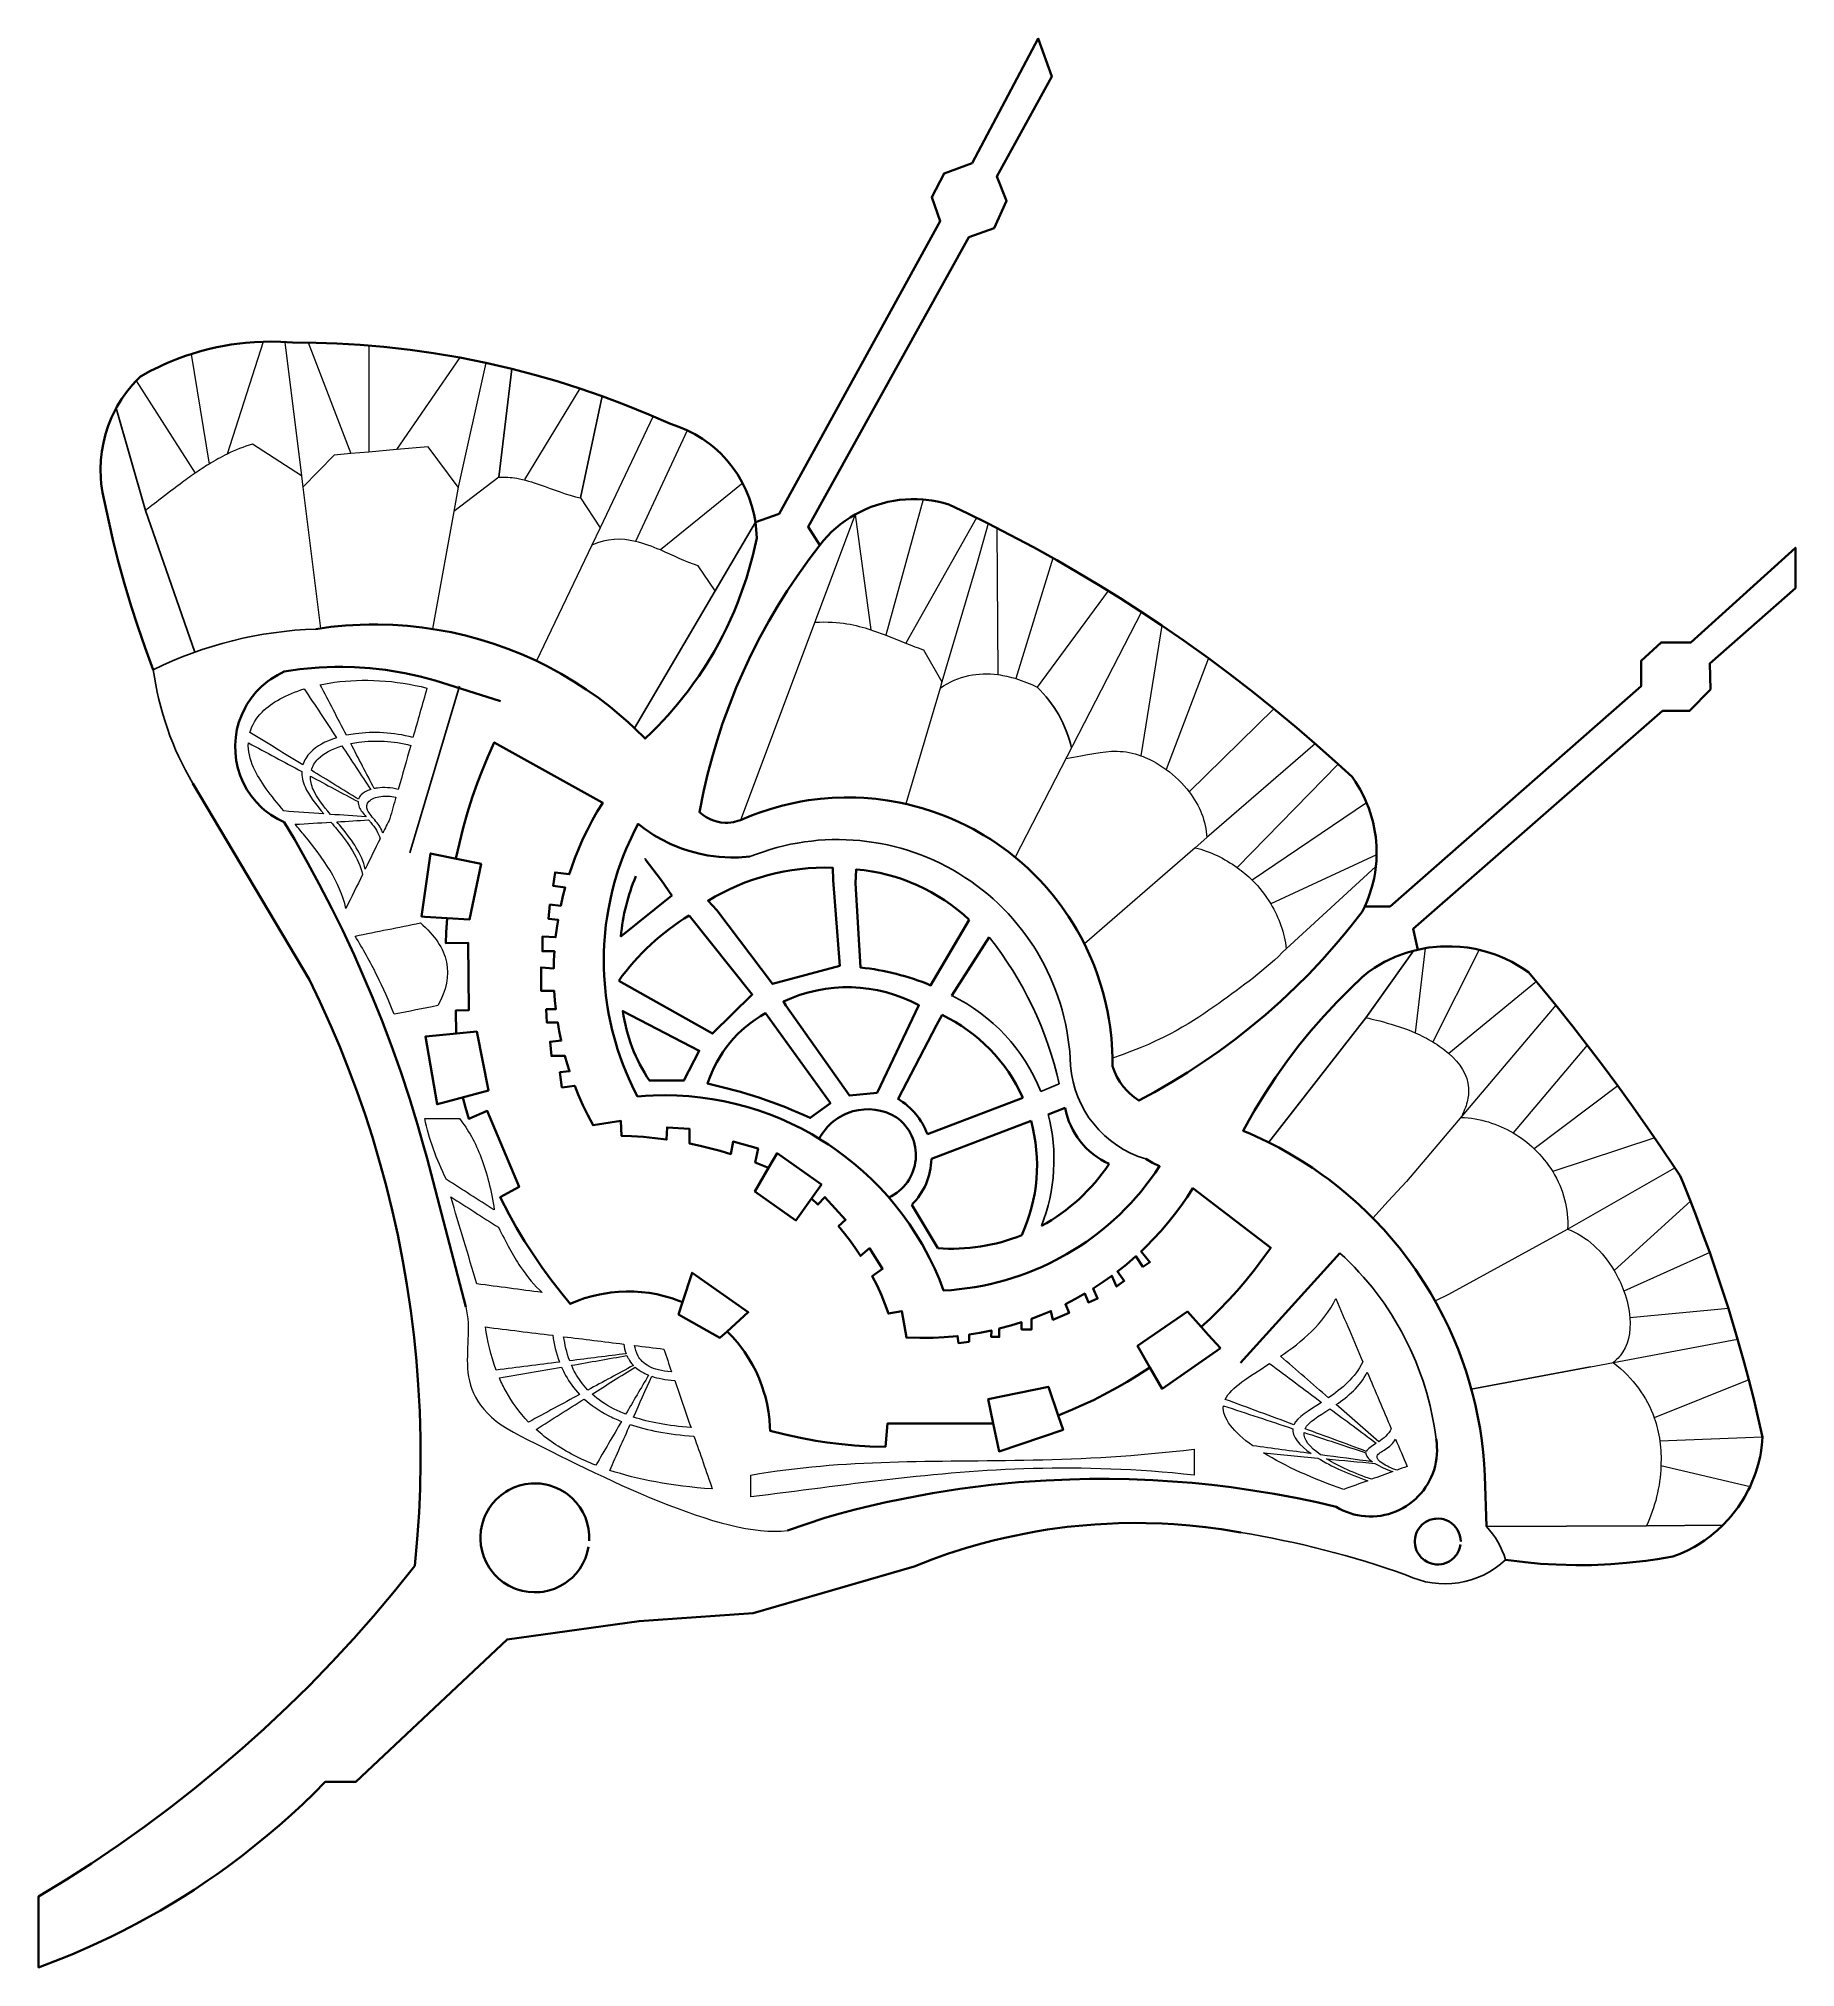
# Model space of a CAD drawing. Header units: millimetres. Extents: x 1814184 to 2218310, y 27764 to 471429.
import ezdxf

# ---------------------------------------------------------------- set-up
doc = ezdxf.new("R2010")
doc.units = ezdxf.units.MM
for name, color, linetype, lineweight in [('01_SITE_BASE', 7, 'Continuous', 35), ('03_REGIONS', 7, 'Continuous', 35), ('03_ROADS_AND_PLOTS', 7, 'Continuous', 9), ('04_GEOMETRIC_DIVISIONS', 7, 'Continuous', 5), ('R2_BOTTOM_FLOW', 7, 'Continuous', 20), ('R2_LEFT_CONNECTING_RIB', 7, 'Continuous', 20), ('R2_LEFT_LONG_RIB_A', 7, 'Continuous', 20), ('R2_LEFT_LONG_RIB_B', 7, 'Continuous', 20), ('R2_LEFT_SHELL', 7, 'Continuous', 20), ('R2_LEFT_SHELL_CORE', 7, 'Continuous', 20), ('R2_LOWER_SHELL', 7, 'Continuous', 20), ('R2_LOWER_SHELL_CORE', 7, 'Continuous', 20), ('R2_OUTER_GUIDE', 7, 'Continuous', 20), ('R2_RIGHT_SHELL', 7, 'Continuous', 20), ('R2_RIGHT_SHELL_CORE', 7, 'Continuous', 20), ('REGION_HOLES', 7, 'Continuous', 35)]:
    doc.layers.add(name, color=color, linetype=linetype, lineweight=lineweight)

msp = doc.modelspace()

# ---------------------------------------------------------------- linework, layer by layer
for p, q in [((1920065, 370532), (1923018, 395473)), ((1838789, 362869), (1832047, 386423)), ((1938845, 365758), (1943803, 389195)), ((1838789, 362869), (1850132, 330303)), ((1951270, 312786), (1979084, 360167)), ((1899563, 284173), (1911040, 322490)), ((2101182, 262069), (2121797, 280958)), ((2119507, 246218), (2130485, 261622)), ((2130485, 261622), (2119507, 246218)), ((2119507, 246218), (2097204, 217574)), ((2128845, 208570), (2124621, 203979)), ((2124621, 203979), (2121082, 200133)), ((2171185, 165932), (2143755, 160788)), ((2184040, 129355), (2147228, 129214)), ((2147228, 129214), (2184040, 129355)), ((2184040, 129355), (2201591, 129455))]:
    msp.add_line(p, q)
at = {"color": 30}
msp.add_line((2044730, 229250), (2048968, 231021), dxfattribs=at)
for centre, radius, start, end in [((1881116, 243615), 92058, 91.9513, 116.14269), ((1910693, 336003), 70813, 187.9112, 210.49085), ((2024600, 302116), 27876, 12.75689, 46.29023), ((1997993, 233608), 53592, 1.68777, 112.10031), ((2075871, 237070), 24382, 184.4302, 253.30132), ((2066411, 140595), 69803, 7.17006, 47.53055), ((2132970, 115884), 19518, 16.78093, 43.07244), ((2054736, -91543), 222284, 70.52349, 80.68181), ((2137701, 136406), 20405, 244.29069, 313.15175)]:
    msp.add_arc(centre, radius, start, end)
for centre, radius, start, end in [((1966730, 212436), 84312, 12.73413, 38.35365), ((2005752, 213609), 41998, 21.86372, 63.87386), ((2005752, 213609), 41998, 338.65997, 14.29724)]:
    msp.add_arc(centre, radius, start, end, dxfattribs=at)
at = {"layer": '01_SITE_BASE'}
for points in [[(1979084, 360167), (1984512, 362137), (2021607, 429438), (2019621, 434926), (2022479, 440427), (2028911, 442754), (2044119, 471429), (2047281, 462691), (2034634, 439706), (2036823, 434120), (2033989, 427852), (2028169, 425746), (1991219, 359096), (1993896, 354930)], [(1867604, 401734), (1865856, 401710), (1863835, 401616), (1861818, 401455), (1860477, 401309), (1858472, 401034), (1856478, 400691), (1855155, 400426), (1853184, 399971), (1851228, 399450), (1849292, 398864), (1848012, 398436), (1846112, 397742), (1844236, 396983), (1843000, 396442), (1841777, 395873), (1839967, 394969), (1837602, 393669), (1836639, 392709), (1835722, 391705), (1834434, 390123), (1833258, 388456), (1832201, 386712), (1831564, 385510), (1830982, 384280), (1830218, 382389), (1829587, 380449), (1829090, 378471), (1828732, 376463), (1828512, 374434), (1828434, 372396), (1828496, 370357), (1828615, 369002), (1828911, 366984), (1830315, 360382), (1831374, 355792), (1832524, 351225), (1833947, 346034), (1835487, 340876), (1836929, 336392), (1838685, 331304), (1840554, 326256)], [(1917066, 396846), (1911075, 398044), (1905053, 399067), (1899676, 399828), (1893606, 400517), (1888195, 400980), (1882774, 401302), (1878026, 401469), (1872596, 401526), (1869903, 401691), (1867604, 401734)], [(1959521, 382809), (1954549, 384991), (1948889, 387291), (1943803, 389195), (1938670, 390967), (1933493, 392604), (1928274, 394106), (1923018, 395473), (1917066, 396846)], [(1979084, 360167), (1978782, 361875), (1978290, 363850), (1977655, 365784), (1976881, 367666), (1975971, 369486), (1974930, 371236), (1973765, 372904), (1972481, 374483), (1971085, 375964), (1969584, 377339), (1968529, 378193), (1966873, 379375), (1965134, 380433), (1963323, 381362), (1961448, 382155), (1959521, 382809)], [(2032632, 359868), (2027902, 362204), (2023599, 364256), (2022299, 364627), (2020982, 364932), (2019651, 365172), (2017637, 365409), (2016287, 365483), (2014935, 365490), (2013585, 365430), (2012239, 365303), (2010900, 365110), (2009574, 364851), (2008261, 364527), (2006966, 364138), (2005692, 363685), (2004442, 363170), (2003219, 362593), (2002026, 361957), (2000866, 361263), (1999742, 360512), (1998656, 359706), (1997612, 358847), (1996611, 357938), (1995657, 356981), (1994751, 355977), (1993896, 354930)], [(1931022, 327131), (1934407, 325304), (1937325, 323567), (1940172, 321718), (1942945, 319759), (1945639, 317692), (1948251, 315522), (1949777, 314172), (1951270, 312786), (1953685, 310400), (1955156, 311808), (1956593, 313251), (1958912, 315729), (1961131, 318296), (1962413, 319878), (1963658, 321489), (1964865, 323129), (1966033, 324797), (1967890, 327637), (1969635, 330548), (1970626, 332327), (1971576, 334128), (1972482, 335951), (1973345, 337796), (1974165, 339660), (1974940, 341542), (1975671, 343443), (1976357, 345360), (1976998, 347293), (1977592, 349240), (1978481, 352515), (1978952, 354496), (1979377, 356488), (1979277, 358521), (1979084, 360167)], [(2072543, 336456), (2067584, 339752), (2063000, 342694), (2058371, 345568), (2053113, 348716), (2048395, 351439), (2043038, 354417), (2037632, 357303), (2032632, 359868)], [(1993896, 354930), (1991420, 351682), (1988652, 347804), (1986386, 344407), (1984219, 340946), (1982154, 337423), (1980192, 333841), (1978036, 329593), (1976303, 325895), (1974679, 322148), (1973164, 318355), (1971537, 313877), (1970265, 309997), (1969105, 306081), (1968060, 302133), (1967130, 298157), (1966192, 293486), (1966945, 292859), (1967762, 292316), (1968632, 291866), (1969237, 291618), (1970174, 291331), (1971137, 291147), (1972114, 291068), (1972767, 291075), (1973419, 291128), (1974065, 291228), (1975016, 291466), (1975633, 291680), (1978154, 292728), (1979860, 293363), (1982452, 294219), (1985080, 294959), (1987738, 295580), (1989525, 295927), (1991321, 296221), (1994030, 296562), (1996751, 296780), (1999479, 296876), (2002209, 296851), (2004027, 296765), (2006748, 296536), (2009455, 296185), (2012144, 295713), (2014019, 295309)], [(2119270, 271826), (2125070, 271825), (2182853, 322487), (2182853, 328324), (2187412, 332524), (2194252, 332524), (2218310, 354311), (2218310, 345019), (2198596, 327709), (2198754, 321712), (2193956, 316783), (2187767, 316783), (2130342, 266684), (2131441, 261854)], [(1906357, 335382), (1904418, 335698), (1902400, 335978), (1899024, 336340), (1895636, 336570), (1892242, 336668), (1890205, 336662), (1888168, 336609), (1884778, 336415), (1881399, 336088), (1877981, 335621)], [(1931022, 327131), (1928379, 328429), (1925278, 329812), (1922126, 331073), (1918927, 332210), (1915685, 333221), (1912407, 334105), (1909096, 334860), (1906357, 335382)], [(2113092, 304560), (2108233, 308901), (2103591, 312904), (2098355, 317258), (2093573, 321091), (2088184, 325253), (2083268, 328912), (2077733, 332878), (2072543, 336456)], [(1912449, 179715), (1903558, 213815), (1902601, 217312), (1901345, 221667), (1899476, 227731), (1897480, 233755), (1895357, 239734), (1893107, 245668), (1891080, 250715), (1888961, 255724), (1886752, 260694), (1884061, 266441), (1881659, 271321), (1878744, 276957), (1876152, 281738), (1873018, 287256), (1870709, 291156), (1869109, 291952), (1867592, 292895), (1866170, 293977), (1865499, 294567), (1864244, 295838), (1863114, 297223), (1862120, 298707), (1861271, 300279), (1860573, 301924), (1860034, 303627), (1859657, 305373), (1859447, 307147), (1859404, 308933), (1859531, 310716), (1859825, 312478), (1860283, 314204), (1860903, 315880), (1861677, 317490), (1862120, 318266), (1863114, 319751), (1864244, 321135), (1865499, 322406), (1866868, 323554), (1867592, 324078), (1869109, 325021), (1870709, 325817), (1874266, 326348), (1876053, 326550), (1878742, 326774), (1882336, 326923), (1884134, 326933), (1886831, 326868), (1890420, 326632), (1893994, 326226), (1895773, 325960), (1898428, 325481), (1901938, 324696), (1905407, 323745), (1920432, 319004)], [(1943850, 295715), (1918985, 309521), (1917504, 306198), (1916124, 302833), (1915155, 300282), (1913954, 296848), (1912857, 293380), (1911864, 289880), (1910977, 286352), (1910197, 282798)], [(2119270, 271826), (2119797, 273041), (2120281, 274318), (2120896, 276271), (2121375, 278261), (2121617, 279605), (2121797, 280958), (2121914, 282318), (2121969, 283682), (2121933, 285729), (2121755, 287769), (2121437, 289791), (2121148, 291125), (2120797, 292445), (2120158, 294390), (2119658, 295660), (2119100, 296906), (2118157, 298723), (2117090, 300471), (2116313, 301593), (2113092, 304560)], [(1857687, 50976), (1855229, 49214), (1852983, 47658), (1849951, 45639), (1847649, 44167), (1845326, 42730), (1842194, 40870), (1839024, 39075), (1836622, 37773), (1833389, 36094), (1830942, 34879), (1827651, 33318), (1825161, 32192), (1821816, 30751), (1819287, 29716), (1814184, 27764), (1814184, 44104), (1820588, 48004), (1826327, 51681), (1832545, 55871), (1838661, 60208), (1844671, 64692), (1850039, 68892), (1855837, 73647), (1861007, 78089), (1866079, 82643), (1871541, 87779), (1876398, 92561), (1881619, 97943), (1886709, 103449), (1891220, 108559), (1896051, 114292), (1900744, 120140), (1901304, 126266), (1901711, 132403), (1901944, 137865), (1902062, 144015), (1902037, 149483), (1901864, 155631), (1901538, 161774), (1901119, 167225), (1900579, 172666), (1899828, 178771), (1898925, 184855), (1897994, 190243), (1896805, 196277), (1895621, 201615), (1894148, 207587), (1892715, 212864), (1890962, 218759), (1889281, 223962), (1887485, 229126), (1885574, 234249), (1883551, 239328), (1881415, 244361), (1878879, 249965), (1876508, 254892), (1849673, 300072)], [(1982120, 211680), (1979023, 212925), (1979700, 216140), (1973938, 217721), (1973420, 214863), (1970985, 215584), (1968530, 216240), (1966369, 216759), (1963884, 217289), (1963902, 220678), (1958745, 220986), (1958646, 218181), (1955975, 218519), (1953297, 218781), (1950612, 218967), (1948259, 219066), (1948124, 222468), (1941748, 221465), (1940528, 223777), (1939392, 226130), (1938341, 228523), (1937531, 230545), (1934556, 230165), (1934112, 233649), (1936342, 233883), (1935809, 235573), (1935275, 237430), (1932153, 237416), (1931852, 240701), (1934408, 240935), (1933960, 243122), (1933607, 245137), (1931072, 245137), (1930982, 248144), (1933181, 248210), (1932976, 250203), (1932814, 252383), (1929772, 252409), (1929772, 257780), (1932691, 257549), (1932737, 259438), (1932843, 261496), (1930082, 261496), (1930082, 264870), (1933126, 264713), (1933389, 266812), (1933683, 268729), (1931451, 268962), (1931793, 272227), (1934298, 271965), (1934803, 274162), (1935325, 276161), (1932590, 276515), (1932994, 279635), (1936242, 279215), (1936746, 280716), (1937563, 282946), (1938452, 285148), (1939413, 287320), (1940443, 289460), (1941543, 291565), (1942710, 293634), (1943944, 295663), (1943850, 295715)], [(2014019, 295309), (2015691, 294897), (2017445, 294410), (2020046, 293582), (2022608, 292638), (2024291, 291945), (2025953, 291203), (2027591, 290411), (2029206, 289571), (2031579, 288220), (2033126, 287262), (2034644, 286258), (2037286, 284344)], [(2068865, 213716), (2070442, 212860), (2072047, 212059), (2071042, 210563), (2069994, 209096), (2068905, 207659), (2067775, 206254), (2066606, 204882), (2065398, 203544), (2064152, 202241), (2062870, 200974), (2061551, 199745), (2060199, 198553), (2058813, 197400), (2057394, 196288), (2055208, 194696), (2053714, 193688), (2052192, 192722), (2050643, 191801), (2048271, 190502), (2046660, 189693), (2045026, 188931), (2043372, 188215), (2041697, 187547), (2040005, 186927), (2038295, 186356), (2036569, 185834), (2034830, 185361), (2033077, 184938), (2031314, 184565), (2029540, 184243), (2027758, 183971), (2025969, 183751), (2024174, 183582), (2022375, 183463), (2021393, 185996), (2020311, 188488), (2019131, 190936), (2018290, 192540), (2017408, 194122), (2016006, 196449), (2014513, 198719), (2012931, 200928), (2011263, 203072), (2009511, 205148), (2007678, 207153), (2005766, 209083), (2003779, 210937), (2001721, 212709), (1999593, 214399), (1997401, 216003), (1995904, 217023), (1994381, 218003), (1992049, 219397), (1989664, 220698), (1987228, 221902), (1984747, 223009), (1982224, 224016), (1979663, 224923), (1977068, 225727), (1974443, 226427), (1971792, 227022), (1969120, 227512), (1966430, 227895), (1963728, 228171), (1961016, 228340), (1958300, 228400), (1955584, 228353), (1953775, 228262), (1951969, 228123), (1951141, 229734), (1949982, 232193), (1949265, 233857), (1948595, 235541), (1947970, 237242), (1947391, 238959), (1946860, 240692), (1946152, 243316), (1945740, 245080), (1945375, 246856), (1945060, 248640), (1944677, 251331), (1944484, 253133), (1944285, 255844), (1944215, 257654), (1944193, 259466), (1944221, 261278), (1944299, 263089), (1944425, 264897), (1944707, 267600), (1944956, 269395), (1945254, 271182), (1945792, 273847), (1946211, 275610), (1946677, 277361), (1947466, 279962), (1948050, 281677), (1948682, 283376), (1949359, 285057), (1950459, 287542), (1951249, 289173), (1952083, 290782), (1953493, 289702), (1955707, 288221), (1957243, 287329), (1959627, 286140), (1962094, 285137), (1963779, 284575), (1966354, 283893), (1968097, 283549), (1970738, 283201), (1973397, 283054), (1975173, 283070), (1977830, 283263)], [(1905063, 283851), (1904351, 283997), (1902280, 269496), (1903020, 269449)], [(2037286, 284344), (2039008, 282979), (2040396, 281801), (2041747, 280582), (2043062, 279323), (2044338, 278026), (2045575, 276691), (2047355, 274620), (2048489, 273197), (2049580, 271740), (2051133, 269495), (2052112, 267961), (2053045, 266398), (2053931, 264808), (2054769, 263192), (2055559, 261552), (2056318, 259843)], [(1903020, 269449), (1913307, 268792), (1915958, 281616), (1905063, 283851)], [(2056318, 259843), (2056989, 258205), (2057628, 256501), (2058491, 253911), (2059002, 252164), (2059460, 250403), (2060048, 247737), (2060373, 245946), (2060645, 244146), (2060952, 241434), (2061136, 238710), (2061192, 236891), (2061193, 235071), (2061660, 233829), (2062236, 232634), (2062915, 231494), (2063692, 230419), (2064562, 229416), (2065189, 228793), (2066196, 227929), (2067276, 227158), (2070859, 229086), (2074972, 231454), (2078438, 233585), (2082408, 236186), (2085746, 238512), (2089561, 241337), (2092759, 243851), (2096405, 246890), (2099955, 250040), (2103407, 253299), (2106283, 256176), (2109541, 259627), (2112691, 263178), (2114441, 265250), (2116155, 267353), (2118654, 270563), (2119270, 271826)], [(1910270, 242575), (1910178, 247900), (1913164, 247960), (1912965, 263462), (1907853, 263396), (1907971, 265789), (1908153, 269122)], [(2121470, 199744), (2119826, 201392), (2117854, 203259), (2116509, 204471), (2114446, 206236), (2113041, 207379), (2110891, 209039), (2109431, 210109), (2107201, 211659), (2104925, 213141), (2103384, 214091), (2101823, 215009), (2099449, 216327), (2097036, 217574), (2095407, 218364), (2092934, 219487), (2091267, 220194), (2092557, 222560), (2093895, 224900), (2096231, 228736), (2098698, 232490), (2101291, 236157), (2104009, 239733), (2106847, 243214), (2109803, 246595), (2112873, 249873), (2116054, 253045), (2118676, 255502), (2120012, 256703), (2121494, 257706), (2122256, 258176), (2123818, 259050), (2124617, 259453), (2126248, 260191), (2127918, 260835), (2128766, 261121), (2130485, 261622), (2131441, 261854)], [(2131441, 261854), (2133109, 262188), (2133993, 262326), (2135771, 262529), (2136664, 262592), (2137558, 262630), (2139348, 262630), (2141135, 262529), (2142914, 262326), (2144678, 262024), (2145553, 261835), (2147285, 261384), (2148989, 260835), (2149828, 260525), (2151479, 259833), (2153089, 259050), (2153876, 258624), (2155413, 257706), (2156895, 256703), (2160353, 252565), (2163201, 249084)], [(2163201, 249084), (2167127, 244171), (2170441, 239917), (2173707, 235625), (2177454, 230571), (2180612, 226200), (2184234, 221055), (2187283, 216607), (2190557, 211705)], [(1905618, 242119), (1903172, 241879), (1905856, 226325), (1907086, 226649)], [(1907086, 226649), (1917665, 229436), (1914979, 243037), (1905618, 242119)], [(1911740, 227875), (1912384, 225526), (1913142, 222970), (1917402, 224755), (1924714, 207300), (1920349, 204923), (1922404, 200965), (1924152, 197856), (1925991, 194799), (1927919, 191797), (1929936, 188854), (1932038, 185972), (1934224, 183152), (1936492, 180399), (1938126, 181080), (1939794, 181671), (1941491, 182172), (1943213, 182579), (1944955, 182892), (1945832, 183013), (1947593, 183183), (1949362, 183258), (1951131, 183236), (1952897, 183119), (1954654, 182906), (1956397, 182598), (1958120, 182196), (1959819, 181701), (1961489, 181114), (1962311, 180787)], [(1982120, 211680), (1984079, 215033), (1994242, 207833), (1991949, 204597)], [(1991949, 204597), (1988397, 199583), (1978960, 206270), (1982120, 211680)], [(2190557, 211705), (2191761, 209870), (2192451, 208203), (2194141, 204019), (2195455, 200657), (2197048, 196436), (2198587, 192195), (2200651, 186226), (2202879, 179359), (2204713, 173315), (2206527, 166916)], [(2081638, 175072), (2083615, 176910), (2085545, 178798), (2088043, 181391), (2089858, 183390), (2091621, 185434), (2093891, 188228), (2096065, 191098), (2097631, 193297), (2079725, 206981), (2078383, 204919), (2076973, 202902), (2075497, 200934), (2073955, 199017), (2072350, 197152), (2070683, 195342), (2068957, 193589), (2067774, 192453), (2069839, 190005), (2068208, 188922), (2066587, 191363), (2064403, 189477), (2062337, 187824), (2063928, 185674), (2062175, 184377), (2061065, 186865), (2059044, 185428), (2056785, 183939), (2057774, 181616), (2055689, 180729), (2054831, 182745), (2052718, 181545), (2050369, 180316), (2051223, 178309), (2047500, 176725), (2047033, 178750), (2044736, 177787), (2042603, 176974), (2042603, 174506), (2040298, 174506), (2040298, 176179), (2037860, 175430), (2035171, 174709), (2035171, 172784), (2033319, 172784), (2033348, 174282), (2030678, 173744), (2028214, 173338), (2028214, 171661), (2025758, 171385), (2025579, 172999), (2022522, 172725), (2019967, 172595), (2016898, 172557), (2013830, 172647), (2012781, 178693), (2009680, 178155), (2008847, 180425), (2008046, 182384), (2007050, 184588), (2005969, 186751), (2008318, 188434), (2005305, 193191), (2003245, 191427), (2002192, 193030), (2000922, 194816), (1999590, 196556), (1998198, 198249), (1999826, 199740), (1995055, 204947), (1993447, 203235), (1991949, 204597)], [(2121470, 199744), (2123597, 197483), (2125392, 195445), (2127125, 193354), (2129336, 190486), (2130917, 188278), (2132921, 185262), (2134344, 182949), (2135763, 180470)], [(2090637, 166864), (2113541, 192084)], [(1962311, 180787), (1964493, 187539), (1977437, 178473), (1972546, 174068)], [(1972546, 174068), (1970901, 172586), (1961397, 177957), (1962311, 180787)], [(2081638, 175072), (2078458, 178614), (2066996, 170711), (2069811, 165787)], [(2135763, 180470), (2137387, 177392), (2138570, 174947), (2139679, 172468), (2140712, 169956), (2141670, 167415), (2142550, 164846), (2143352, 162251), (2144120, 159460)], [(1972546, 174068), (1973779, 172806), (1974942, 171479), (1975496, 170793), (1976548, 169377), (1977521, 167905), (1978414, 166384), (1979222, 164816), (1979945, 163207), (1980580, 161561), (1981125, 159883), (1981363, 159034), (1981770, 157317), (1982084, 155581), (1982303, 153831), (1982427, 152071), (1982453, 151189), (1985927, 150314), (1989429, 149556), (1992953, 148916), (1995610, 148514), (1998276, 148179), (2001842, 147838), (2005418, 147617), (2008999, 147517), (2009480, 152878), (2033803, 152878)], [(2086033, 170175), (2083337, 173179), (2081638, 175072)], [(2069811, 165787), (2072626, 160865), (2086033, 170175)], [(2048716, 154731), (2051990, 156066), (2054415, 157139), (2056813, 158271), (2059182, 159463), (2062293, 161143), (2064589, 162470), (2066851, 163854), (2069811, 165787)], [(2206527, 166916), (2207605, 162881), (2208715, 158508), (2209770, 154121), (2210769, 149722), (2210608, 147909), (2210342, 146108), (2210169, 145215), (2209746, 143445), (2209220, 141702), (2208918, 140843), (2208241, 139154), (2207866, 138325), (2207466, 137507), (2206596, 135909), (2206126, 135129), (2205119, 133613), (2204025, 132159), (2203446, 131456), (2202848, 130771), (2201591, 129455), (2200259, 128214), (2199567, 127623), (2198857, 127053), (2197390, 125977), (2195861, 124988), (2195076, 124528), (2193467, 123677), (2191811, 122923), (2190114, 122266), (2186571, 121665), (2183902, 121285), (2179437, 120788), (2175854, 120513), (2171365, 120323), (2167771, 120294), (2163280, 120412), (2159693, 120630), (2156114, 120957), (2151657, 121519)], [(2033803, 152878), (2032652, 158504), (2046483, 161334), (2048716, 154731)], [(2144120, 159460), (2144720, 156995), (2145285, 154339), (2145769, 151666), (2146173, 148981), (2146495, 146284), (2146736, 143579), (2146895, 140868), (2147228, 129214)], [(2048716, 154731), (2049835, 151421), (2035120, 146445), (2033803, 152878)], [(2135667, 149307), (2135790, 148420), (2135860, 147527), (2135878, 146632), (2135843, 145737), (2135756, 144846), (2135617, 143962), (2135427, 143087), (2135186, 142224), (2134894, 141378), (2134554, 140549), (2134165, 139743), (2133730, 138960), (2133250, 138204), (2132726, 137478), (2132161, 136783), (2131556, 136123), (2130914, 135499), (2130236, 134914), (2129525, 134370), (2128783, 133868), (2128013, 133410), (2127218, 132999), (2126400, 132634), (2125562, 132319), (2124707, 132052), (2123838, 131837), (2122958, 131672), (2122070, 131559), (2121176, 131499), (2120281, 131491), (2119387, 131535), (2118496, 131632), (2117613, 131781), (2116741, 131981), (2115881, 132232), (2115037, 132532), (2114213, 132882), (2113411, 133279), (2112633, 133723), (2108210, 134744), (2103767, 135678), (2098413, 136683), (2093934, 137423), (2088542, 138194), (2084035, 138739), (2079518, 139195), (2074994, 139562), (2070463, 139840), (2065019, 140055), (2060481, 140135), (2055941, 140127), (2051403, 140028), (2045960, 139792), (2039620, 139353), (2033295, 138740), (2029688, 138311), (2026089, 137825), (2019811, 136838), (2016236, 136197), (2012672, 135499), (2009120, 134745), (2005580, 133934), (2002053, 133069), (1998540, 132147), (1995042, 131171), (1986438, 128294)], [(1940851, 125883), (1940851, 127251), (1940702, 128611), (1940405, 129947), (1939965, 131242), (1939385, 132481), (1938675, 133650), (1937841, 134735), (1936893, 135722), (1935844, 136600), (1935285, 136994), (1934106, 137689), (1932859, 138251), (1931558, 138674), (1930892, 138832), (1929539, 139036), (1928172, 139092), (1927488, 139064), (1926131, 138897), (1924799, 138582), (1923510, 138124), (1922279, 137528), (1921689, 137180), (1920571, 136391), (1919546, 135485), (1918626, 134472), (1917822, 133366), (1917143, 132178), (1916854, 131558), (1916598, 130923), (1916193, 129616), (1915933, 128273), (1915821, 126909), (1915821, 126225), (1915933, 124861), (1916193, 123518), (1916598, 122211), (1917143, 120957), (1917822, 119769), (1918209, 119204), (1919072, 118143), (1920046, 117182), (1921119, 116333), (1922279, 115607), (1923510, 115011), (1924148, 114764), (1925461, 114377), (1926807, 114135), (1928172, 114042), (1929539, 114098), (1930218, 114182), (1931558, 114460), (1932859, 114883), (1934106, 115445), (1935285, 116140), (1936380, 116959), (1936893, 117412), (1937841, 118399), (1938675, 119484), (1939385, 120653), (1939965, 121892), (1940405, 123187), (1940702, 124523)], [(1857687, 50976), (1861098, 53529), (1863965, 55776), (1866785, 58083), (1869556, 60447), (1872278, 62868), (1874949, 65344), (1877569, 67876), (1880135, 70461), (1887176, 70461), (1921936, 103230), (1952329, 107411), (1978590, 109281), (2015614, 120000), (2019861, 121650), (2023296, 122867), (2027635, 124256), (2031139, 125261), (2033783, 125953), (2036442, 126591), (2040899, 127533), (2043588, 128026), (2046286, 128465), (2050801, 129074), (2054426, 129450), (2057151, 129669), (2059880, 129831), (2062612, 129939), (2066256, 129996), (2068989, 129974), (2072632, 129858), (2075362, 129707), (2078995, 129419), (2082620, 129033), (2086232, 128549), (2090727, 127807)], [(2141314, 125725), (2141268, 126422), (2141210, 126766), (2141130, 127105), (2140904, 127765), (2140592, 128389), (2140406, 128685), (2140201, 128967), (2139737, 129488), (2139208, 129943), (2138923, 130144), (2138624, 130325), (2137995, 130626), (2137332, 130842), (2136991, 130916), (2136298, 130997), (2135600, 130985), (2135254, 130945), (2134910, 130882), (2134240, 130688), (2133601, 130408), (2133297, 130237), (2132726, 129836), (2132462, 129608), (2131981, 129103), (2131766, 128828), (2131394, 128237), (2131239, 127925), (2131104, 127603), (2130899, 126936), (2130830, 126594), (2130761, 125900), (2130761, 125551), (2130830, 124857), (2130899, 124515), (2131104, 123848), (2131394, 123214), (2131571, 122912), (2131981, 122348), (2132213, 122087), (2132726, 121615), (2133005, 121405), (2133601, 121043), (2133916, 120892), (2134572, 120655), (2134910, 120569), (2135600, 120466), (2135949, 120448), (2136298, 120454), (2136991, 120535), (2137332, 120609), (2137995, 120825), (2138624, 121126), (2138923, 121307), (2139208, 121508), (2139737, 121963), (2140201, 122484), (2140406, 122766), (2140592, 123061), (2140904, 123686), (2141130, 124345), (2141210, 124685), (2141268, 125029)]]:
    msp.add_lwpolyline(points, dxfattribs=at)
at = {"layer": '03_REGIONS', "color": 30}
for p, q in [((2020718, 244473), (2022051, 246838)), ((2022051, 246838), (2022051, 246838)), ((2040563, 227810), (2018626, 219430)), ((2019558, 213752), (2042476, 222469)), ((2046450, 223981), (2050310, 225449)), ((2060417, 212592), (2060417, 212592)), ((2021022, 193191), (2015045, 203148))]:
    msp.add_line(p, q, dxfattribs=at)
for points in [[(1953701, 282690), (1953701, 282690), (1957472, 277744), (1959849, 274342), (1948149, 264916, -0.0785865), (1951572, 278782)], [(2002104, 277123), (2002284, 280317, -0.169847), (2028275, 268695)], [(2028275, 268695), (2019366, 253655, 0.0751495), (2003259, 257738), (2002104, 277123)], [(1963871, 269737), (1978356, 251565), (1969187, 242566), (1947635, 254698, -0.1010409)], [(1963871, 269737, 0.1010409), (1947635, 254698)], [(2016696, 249079), (2007054, 228909), (2000707, 228316), (1986112, 249032), (1985511, 249916, -0.2384903)], [(1948573, 247729), (1966172, 238613), (1962644, 231770), (1954680, 231744, -0.1132015)], [(1996324, 226534), (1991691, 223148, 0.0552789), (1968091, 231049, -0.191431), (1981411, 247236)], [(2018626, 219430, 0.1742772), (2011892, 227525), (2020718, 244473)], [(2009767, 204845, 0.5774728), (2011435, 223363, 0.4327516), (1993760, 218374)]]:
    msp.add_lwpolyline(points, format="xyb", dxfattribs=at)
msp.add_lwpolyline([(1996974, 277857), (1998462, 258168), (1983030, 253997), (1970190, 270965)], dxfattribs=at)
for centre, radius, start, end in [((2005536, 212252), 38327, 23.94883, 64.47476), ((2005542, 212253), 38321, 335.22728, 15.46208), ((2067819, 228813), 17829, 190.87342, 245.4709), ((2024178, 236479), 43403, 298.47332, 326.60894), ((2024178, 236479), 43403, 265.82933, 291.85591)]:
    msp.add_arc(centre, radius, start, end, dxfattribs=at)
at = {"layer": '03_ROADS_AND_PLOTS'}
for p, q in [((1865856, 401710), (1857561, 375847)), ((1870795, 401636), (1874653, 370864)), ((1876166, 401488), (1886032, 375964)), ((1890173, 400811), (1890166, 376329)), ((1849292, 398864), (1853393, 373549)), ((1911075, 398044), (1896539, 376891)), ((1917066, 396846), (1910699, 368211)), ((1836639, 392709), (1850182, 371453)), ((1938670, 390967), (1925965, 369972)), ((1955577, 384540), (1943388, 358881)), ((1874653, 370864), (1863406, 378172)), ((1903831, 377535), (1896539, 376891)), ((1910699, 368211), (1903831, 377535)), ((1963415, 381314), (1951480, 355770)), ((1882186, 375625), (1874978, 368278)), ((1886032, 375964), (1882186, 375625)), ((1890166, 376329), (1886032, 375964)), ((1896539, 376891), (1890166, 376329)), ((1874653, 370864), (1874978, 368278)), ((1874978, 368278), (1879054, 335767)), ((1920065, 370532), (1909677, 362612)), ((1976239, 369226), (1957227, 353794)), ((1910699, 368211), (1909677, 362612)), ((1938845, 365758), (1943388, 358881)), ((2017637, 365409), (2009091, 334169)), ((1909677, 362612), (1904763, 335698)), ((2002026, 361957), (1975633, 291680)), ((2002026, 361957), (2005599, 335442)), ((2029967, 361184), (2013650, 332354)), ((2032632, 359868), (2030002, 350633)), ((1943388, 358881), (1941484, 354874)), ((2034632, 358842), (2034861, 325120)), ((1941484, 354874), (1928752, 328263)), ((2030002, 350633), (2021991, 323499)), ((2047529, 351920), (2038997, 324205)), ((1969846, 344430), (1965901, 350160)), ((2060251, 344401), (2043862, 322266)), ((2067896, 339544), (2038832, 283119)), ((2072543, 336456), (2067753, 306471)), ((2017755, 330848), (2021991, 323499)), ((2083268, 328912), (2073578, 303318)), ((2021559, 322035), (2013692, 295389)), ((2021991, 323499), (2021559, 322035)), ((2098355, 317258), (2078869, 298139)), ((2107853, 309229), (2082906, 287628)), ((2113092, 304560), (2089914, 280735)), ((2119658, 295660), (2093363, 277863)), ((2080239, 285318), (2054744, 263242)), ((2082906, 287628), (2080239, 285318)), ((2121969, 283682), (2097607, 272390)), ((2133109, 262188), (2130849, 242738)), ((2145553, 261835), (2134899, 240643)), ((2158722, 254518), (2138564, 238001)), ((2163201, 249084), (2128845, 208570)), ((2170441, 239917), (2153362, 219732)), ((2177454, 230571), (2158246, 216062)), ((2185949, 218552), (2162470, 210804)), ((2165889, 197563), (2190557, 211705)), ((2194141, 204019), (2176594, 188085)), ((2138593, 182592), (2165889, 197563)), ((2198587, 192195), (2178867, 183329)), ((2135403, 181098), (2138593, 182592)), ((2202879, 179359), (2180234, 177176)), ((2171185, 165932), (2205008, 172274)), ((2207605, 162881), (2185828, 154215)), ((2210769, 149722), (2187119, 148836)), ((2207866, 138325), (2187370, 143116))]:
    msp.add_line(p, q, dxfattribs=at)
at = {"layer": '04_GEOMETRIC_DIVISIONS'}
for points in [[(1863406, 378172), (1861362, 377544), (1859425, 376757), (1857561, 375847)], [(1853393, 373549), (1852305, 372887), (1851243, 372179), (1850182, 371453)], [(1857561, 375847), (1856133, 375149), (1854751, 374375), (1853393, 373549)], [(1846752, 368971), (1842780, 366036), (1838789, 362869), (1838789, 362869)], [(1850182, 371453), (1849025, 370663), (1847896, 369817), (1846752, 368971)], [(1920065, 370532), (1921441, 370632), (1922804, 370528), (1924160, 370289)], [(1924160, 370289), (1925965, 369972), (1927759, 369417), (1929561, 368788)], [(1929561, 368788), (1932603, 367726), (1935668, 366453), (1938845, 365758)], [(1951480, 355770), (1948265, 356522), (1944939, 356549), (1941484, 354874)], [(1957227, 353794), (1955330, 354610), (1953416, 355316), (1951480, 355770)], [(1965901, 350160), (1962993, 351107), (1960122, 352548), (1957227, 353794)], [(1992730, 337205), (1998640, 337403), (2002159, 336593), (2005599, 335442)], [(2005599, 335442), (2006774, 335048), (2007940, 334615), (2009091, 334169)], [(2009091, 334169), (2010643, 333566), (2012167, 332940), (2013650, 332354)], [(2013650, 332354), (2015061, 331796), (2016433, 331276), (2017755, 330848)], [(2021559, 322035), (2025849, 324972), (2030382, 325721), (2034861, 325120)], [(2034861, 325120), (2036246, 324934), (2037628, 324627), (2038997, 324205)], [(2038997, 324205), (2040641, 323698), (2042268, 323038), (2043862, 322266)], [(2050521, 305870), (2055353, 306588), (2058895, 307593), (2062304, 307514)], [(2062304, 307514), (2064166, 307471), (2065987, 307105), (2067753, 306471)], [(2067753, 306471), (2069117, 305981), (2070449, 305331), (2071739, 304547)], [(2071739, 304547), (2072363, 304168), (2072977, 303757), (2073578, 303318)], [(2073578, 303318), (2075551, 301873), (2077369, 300115), (2078869, 298139)], [(2078869, 298139), (2081221, 295042), (2082757, 291448), (2082906, 287628)], [(2080239, 285318), (2083701, 284486), (2087002, 282842), (2089914, 280735)], [(2089914, 280735), (2091128, 279856), (2092299, 278918), (2093363, 277863)], [(2093363, 277863), (2095012, 276228), (2096412, 274368), (2097607, 272390)], [(2097607, 272390), (2099506, 269245), (2100814, 265762), (2101182, 262069)], [(2101182, 262069), (2096432, 257283), (2091013, 253314), (2085648, 249507)], [(2085648, 249507), (2079659, 245257), (2073737, 241209), (2061192, 236891)], [(2119507, 246218), (2119507, 246218), (2126439, 244763), (2130849, 242738)], [(2130849, 242738), (2132262, 242089), (2133636, 241417), (2134899, 240643)], [(2134899, 240643), (2136239, 239822), (2137482, 238951), (2138564, 238001)], [(2138564, 238001), (2141187, 235699), (2142923, 233033), (2143122, 230078)], [(2142793, 226860), (2142496, 225687), (2142020, 224492), (2141406, 223298)], [(2143122, 230078), (2143192, 229035), (2143071, 227957), (2142793, 226860)], [(2141406, 223298), (2145744, 223118), (2149828, 221828), (2153362, 219732)], [(2153362, 219732), (2155127, 218684), (2156784, 217461), (2158246, 216062)], [(2158246, 216062), (2159886, 214492), (2161303, 212704), (2162470, 210804)], [(2162470, 210804), (2164922, 206810), (2166193, 202202), (2165889, 197563)], [(2165889, 197563), (2170268, 196008), (2174019, 192380), (2176594, 188085)], [(2176594, 188085), (2177506, 186562), (2178275, 184958), (2178867, 183329)], [(2178867, 183329), (2179615, 181271), (2180087, 179177), (2180234, 177176)], [(2180234, 177176), (2180481, 173822), (2179813, 170724), (2178002, 168476)], [(2176992, 167410), (2176805, 167241), (2176610, 167077), (2176409, 166919)], [(2176409, 166919), (2180996, 163325), (2184149, 158962), (2185828, 154215)], [(2178002, 168476), (2177696, 168097), (2177359, 167743), (2176992, 167410)], [(2185828, 154215), (2186444, 152470), (2186845, 150644), (2187119, 148836)], [(2187119, 148836), (2187405, 146948), (2187428, 145019), (2187370, 143116)], [(2187370, 143116), (2187225, 138343), (2186012, 133610), (2184040, 129355)]]:
    msp.add_open_spline(points, degree=3, dxfattribs=at)
at = {"layer": 'R2_BOTTOM_FLOW'}
msp.add_open_spline([(1978000, 136000), (1988833, 137306), (1999333, 138778), (2010000, 140000), (2020667, 141222), (2031500, 142194), (2043000, 142500), (2054500, 142806), (2066667, 142444), (2080000, 141000), (2080000, 143000), (2080000, 145000), (2080000, 147000), (2066667, 145333), (2054500, 144750), (2043000, 144500), (2031500, 144250), (2020667, 144333), (2010000, 144000), (1999333, 143667), (1988833, 142917), (1978000, 141000), (1978000, 139333), (1978000, 137667), (1978000, 136000)], degree=3, knots=[0, 0, 0, 0, 1, 1, 1, 2, 2, 2, 3, 3, 3, 4, 4, 4, 5, 5, 5, 6, 6, 6, 7, 7, 7, 8, 8, 8, 8], dxfattribs=at)
at = {"layer": 'R2_LEFT_CONNECTING_RIB'}
msp.add_open_spline([(1887000, 265000), (1888833, 262000), (1890500, 259000), (1892000, 256000), (1893500, 253000), (1894833, 250000), (1896000, 247000), (1899333, 247667), (1902667, 248333), (1906000, 249000), (1908000, 252500), (1908667, 255833), (1908000, 259000), (1907333, 262167), (1905333, 265167), (1902000, 268000), (1897000, 267000), (1892000, 266000), (1887000, 265000)], degree=3, knots=[0, 0, 0, 0, 1, 1, 1, 2, 2, 2, 3, 3, 3, 4, 4, 4, 5, 5, 5, 6, 6, 6, 6], dxfattribs=at)
at = {"layer": 'R2_LEFT_LONG_RIB_A'}
msp.add_open_spline([(1903000, 223000), (1903500, 220667), (1904167, 218333), (1905000, 216000), (1905833, 213667), (1906833, 211333), (1908000, 209000), (1911667, 206667), (1915333, 204333), (1919000, 202000), (1918333, 206500), (1917333, 210500), (1916000, 214000), (1914667, 217500), (1913000, 220500), (1911000, 223000), (1908333, 223000), (1905667, 223000), (1903000, 223000)], degree=3, knots=[0, 0, 0, 0, 1, 1, 1, 2, 2, 2, 3, 3, 3, 4, 4, 4, 5, 5, 5, 6, 6, 6, 6], dxfattribs=at)
at = {"layer": 'R2_LEFT_LONG_RIB_B'}
msp.add_open_spline([(1909000, 205000), (1910000, 201667), (1911000, 198333), (1912000, 195000), (1913000, 191667), (1914000, 188333), (1915000, 185000), (1920000, 184333), (1925000, 183667), (1930000, 183000), (1928333, 184500), (1926667, 186500), (1925000, 189000), (1923333, 191500), (1921667, 194500), (1920000, 198000), (1916333, 200333), (1912667, 202667), (1909000, 205000)], degree=3, knots=[0, 0, 0, 0, 1, 1, 1, 2, 2, 2, 3, 3, 3, 4, 4, 4, 5, 5, 5, 6, 6, 6, 6], dxfattribs=at)
at = {"layer": 'R2_LEFT_SHELL'}
for points in [[(1903532, 322032), (1896264, 323909), (1888793, 324238), (1882260, 323360), (1881134, 323209), (1880035, 323021), (1878971, 322800), (1880988, 318924), (1883005, 315047), (1885023, 311171), (1885685, 311309), (1886369, 311426), (1887070, 311520), (1891136, 312067), (1895787, 311862), (1900311, 310694), (1901385, 314473), (1902458, 318253), (1903532, 322032)], [(1875294, 321858), (1871198, 320594), (1867822, 318765), (1865600, 316500), (1864224, 315098), (1863291, 313528), (1862810, 311836), (1866861, 309339), (1870912, 306843), (1874963, 304347), (1875263, 305400), (1875844, 306377), (1876700, 307250), (1878083, 308660), (1880185, 309799), (1882734, 310585), (1880254, 314343), (1877774, 318100), (1875294, 321858)], [(1862435, 309417), (1862375, 307620), (1862773, 305720), (1863640, 303760), (1865041, 300594), (1867665, 297274), (1870618, 293762), (1873687, 293540), (1876755, 293319), (1879823, 293097), (1877985, 295283), (1876352, 297350), (1875480, 299320), (1874940, 300540), (1874693, 301723), (1874730, 302841), (1870632, 305033), (1866533, 307225), (1862435, 309417)], [(1883940, 308757), (1881642, 308048), (1879747, 307021), (1878500, 305750), (1877728, 304963), (1877204, 304082), (1876934, 303132), (1880547, 300906), (1884161, 298679), (1887774, 296453), (1887882, 296833), (1888091, 297185), (1888400, 297500), (1888899, 298009), (1889657, 298419), (1890576, 298703), (1888364, 302054), (1886152, 305406), (1883940, 308757)], [(1899789, 308855), (1895710, 309908), (1891516, 310093), (1887850, 309600), (1887218, 309515), (1886601, 309410), (1886004, 309286), (1887803, 305828), (1889602, 302371), (1891402, 298914), (1891641, 298964), (1891887, 299006), (1892140, 299040), (1893607, 299237), (1895284, 299163), (1896915, 298742), (1897873, 302113), (1898831, 305484), (1899789, 308855)], [(1876724, 301775), (1876690, 300766), (1876913, 299700), (1877400, 298600), (1878186, 296823), (1879659, 294960), (1881316, 292989), (1884053, 292791), (1886790, 292593), (1889527, 292396), (1888864, 293184), (1888274, 293929), (1887960, 294640), (1887765, 295080), (1887676, 295507), (1887690, 295910), (1884034, 297865), (1880379, 299820), (1876724, 301775)], [(1873209, 290704), (1873939, 289841), (1874674, 288966), (1875400, 288080), (1879614, 282939), (1883559, 277395), (1884878, 271352), (1886152, 273950), (1887425, 276549), (1888699, 279147), (1887879, 282909), (1885423, 286360), (1882800, 289560), (1882348, 290112), (1881891, 290656), (1881436, 291193), (1878694, 291030), (1875951, 290867), (1873209, 290704)], [(1882770, 291273), (1883180, 290788), (1883592, 290297), (1884000, 289800), (1886365, 286915), (1888579, 283803), (1889319, 280412), (1890455, 282729), (1891591, 285047), (1892728, 287365), (1892432, 288721), (1891546, 289966), (1890600, 291120), (1890437, 291319), (1890272, 291515), (1890108, 291709), (1887662, 291564), (1885216, 291418), (1882770, 291273)]]:
    msp.add_open_spline(points, degree=3, knots=[0, 0, 0, 0, 1, 1, 1, 2, 2, 2, 3, 3, 3, 4, 4, 4, 5, 5, 5, 6, 6, 6, 6], dxfattribs=at)
at = {"layer": 'R2_LEFT_SHELL_CORE'}
msp.add_open_spline([(1896368, 296910), (1895190, 297210), (1893979, 297262), (1892920, 297120), (1891743, 296962), (1890753, 296564), (1890200, 296000), (1889647, 295436), (1889532, 294708), (1889880, 293920), (1890228, 293132), (1891041, 292286), (1891800, 291360), (1892483, 290526), (1893123, 289628), (1893343, 288649), (1893895, 289766), (1894448, 290883), (1895000, 292000), (1895456, 293637), (1895912, 295273), (1896368, 296910)], degree=3, knots=[0, 0, 0, 0, 1, 1, 1, 2, 2, 2, 3, 3, 3, 4, 4, 4, 5, 5, 5, 6, 6, 6, 7, 7, 7, 7], dxfattribs=at)
at = {"layer": 'R2_LOWER_SHELL'}
for points, knots in [([(1916964, 175073), (1917453, 171997), (1918171, 168611), (1919457, 165170), (1924308, 165778), (1929158, 166386), (1934009, 166993), (1933209, 169136), (1932762, 171243), (1932457, 173158), (1927293, 173796), (1922129, 174435), (1916964, 175073)], [0, 0, 0, 0, 1, 1, 1, 2, 2, 2, 3, 3, 3, 4, 4, 4, 4]), ([(1934970, 172847), (1935244, 171121), (1935647, 169221), (1936369, 167289), (1940695, 167831), (1945021, 168374), (1949347, 168916), (1949059, 169688), (1948898, 170448), (1948788, 171139), (1944182, 171708), (1939576, 172278), (1934970, 172847)], [0, 0, 0, 0, 1, 1, 1, 2, 2, 2, 3, 3, 3, 4, 4, 4, 4]), ([(1920192, 163344), (1920647, 162295), (1921160, 161244), (1921740, 160200), (1923069, 157808), (1924751, 155449), (1926902, 153207), (1930816, 155320), (1934729, 157434), (1938643, 159547), (1937304, 160942), (1936257, 162411), (1935430, 163900), (1935069, 164550), (1934750, 165204), (1934467, 165857), (1929709, 165019), (1924950, 164182), (1920192, 163344)], [0, 0, 0, 0, 1, 1, 1, 2, 2, 2, 3, 3, 3, 4, 4, 4, 5, 5, 5, 6, 6, 6, 6]), ([(1936781, 166265), (1937037, 165676), (1937324, 165086), (1937650, 164500), (1938396, 163158), (1939340, 161833), (1940547, 160575), (1944038, 162460), (1947528, 164345), (1951019, 166230), (1950536, 166733), (1950158, 167263), (1949860, 167800), (1949730, 168034), (1949615, 168270), (1949513, 168506), (1945269, 167759), (1941025, 167012), (1936781, 166265)], [0, 0, 0, 0, 1, 1, 1, 2, 2, 2, 3, 3, 3, 4, 4, 4, 5, 5, 5, 6, 6, 6, 6]), ([(1941517, 159632), (1942861, 158410), (1944484, 157267), (1946450, 156250), (1947308, 155806), (1948232, 155386), (1949227, 154994), (1950981, 157995), (1952736, 160997), (1954491, 163998), (1954093, 164154), (1953723, 164322), (1953380, 164500), (1952594, 164907), (1951944, 165364), (1951407, 165853), (1948110, 163779), (1944813, 161705), (1941517, 159632)], [0, 0, 0, 0, 1, 1, 1, 2, 2, 2, 3, 3, 3, 4, 4, 4, 5, 5, 5, 6, 6, 6, 6]), ([(1951032, 154341), (1954580, 153163), (1958928, 152315), (1964264, 151939), (1963011, 155551), (1961758, 159163), (1960506, 162775), (1958371, 162926), (1956632, 163265), (1955213, 163736), (1953819, 160605), (1952425, 157473), (1951032, 154341)], [0, 0, 0, 0, 1, 1, 1, 2, 2, 2, 3, 3, 3, 4, 4, 4, 4]), ([(1928630, 151526), (1931025, 149349), (1933917, 147312), (1937420, 145500), (1938950, 144709), (1940596, 143961), (1942368, 143262), (1944335, 146627), (1946302, 149992), (1948270, 153357), (1947167, 153792), (1946142, 154258), (1945190, 154750), (1943009, 155878), (1941209, 157146), (1939718, 158501), (1936022, 156176), (1932326, 153851), (1928630, 151526)], [0, 0, 0, 0, 1, 1, 1, 2, 2, 2, 3, 3, 3, 4, 4, 4, 5, 5, 5, 6, 6, 6, 6]), ([(1945584, 142098), (1951906, 140000), (1959653, 138489), (1969162, 137818), (1967757, 141868), (1966352, 145918), (1964948, 149968), (1959029, 150386), (1954207, 151327), (1950272, 152633), (1948709, 149121), (1947146, 145610), (1945584, 142098)], [0, 0, 0, 0, 1, 1, 1, 2, 2, 2, 3, 3, 3, 4, 4, 4, 4])]:
    msp.add_open_spline(points, degree=3, knots=knots, dxfattribs=at)
at = {"layer": 'R2_LOWER_SHELL_CORE'}
msp.add_open_spline([(1951302, 170819), (1951420, 170078), (1951620, 169227), (1952080, 168400), (1952569, 167520), (1953351, 166667), (1954640, 166000), (1955852, 165373), (1957511, 164912), (1959795, 164748), (1959197, 166498), (1958598, 168249), (1958000, 170000), (1955767, 170273), (1953534, 170546), (1951302, 170819)], degree=3, knots=[0, 0, 0, 0, 1, 1, 1, 2, 2, 2, 3, 3, 3, 4, 4, 4, 5, 5, 5, 5], dxfattribs=at)
at = {"layer": 'R2_OUTER_GUIDE'}
msp.add_open_spline([(1912449, 179715), (1914972, 170038), (1907111, 158944), (1925000, 150000), (1942889, 141056), (1971585, 126203), (1986438, 128294)], degree=3, knots=[0, 0, 0, 0, 1, 1, 1, 2, 2, 2, 2], dxfattribs=at)
at = {"layer": 'R2_RIGHT_SHELL'}
for points in [[(2112612, 181598), (2109742, 175777), (2104744, 171673), (2099898, 168359), (2103560, 165168), (2107223, 161976), (2110885, 158785), (2113902, 160848), (2117013, 163402), (2118799, 167025), (2116737, 171883), (2114674, 176741), (2112612, 181598)], [(2097359, 166674), (2092638, 163610), (2088472, 161172), (2087144, 158433), (2092411, 156491), (2097679, 154548), (2102947, 152606), (2103773, 154311), (2106366, 155829), (2109305, 157736), (2105323, 160715), (2101341, 163694), (2097359, 166674)], [(2119803, 164662), (2118192, 161395), (2115387, 159092), (2112667, 157232), (2115934, 154386), (2119200, 151539), (2122467, 148693), (2123555, 149437), (2124677, 150358), (2125321, 151665), (2123482, 155997), (2121642, 160330), (2119803, 164662)], [(2086716, 156950), (2086433, 154086), (2089085, 150876), (2093493, 147746), (2097962, 147149), (2102430, 146552), (2106899, 145954), (2104155, 147902), (2102504, 149900), (2102680, 151683), (2097359, 153439), (2092037, 155195), (2086716, 156950)], [(2111242, 156286), (2108593, 154567), (2106255, 153199), (2105509, 151661), (2110207, 149929), (2114906, 148197), (2119604, 146465), (2119902, 147079), (2120837, 147627), (2121897, 148315), (2118345, 150972), (2114794, 153629), (2111242, 156286)], [(2105269, 150829), (2105110, 149222), (2106599, 147420), (2109073, 145664), (2113058, 145131), (2117044, 144598), (2121029, 144065), (2120039, 144768), (2119444, 145489), (2119508, 146132), (2114761, 147698), (2110015, 149263), (2105269, 150829)], [(2095984, 146099), (2100975, 143011), (2107515, 140079), (2114423, 137728), (2116258, 138392), (2118092, 139055), (2119927, 139719), (2115626, 141182), (2111556, 143007), (2108449, 144929), (2104294, 145319), (2100139, 145709), (2095984, 146099)], [(2110471, 144739), (2113272, 143006), (2116942, 141361), (2120819, 140041), (2122455, 140633), (2124092, 141225), (2125728, 141817), (2124177, 142344), (2122709, 143003), (2121588, 143696), (2117882, 144044), (2114177, 144391), (2110471, 144739)]]:
    msp.add_open_spline(points, degree=3, knots=[0, 0, 0, 0, 1, 1, 1, 2, 2, 2, 3, 3, 3, 4, 4, 4, 4], dxfattribs=at)
at = {"layer": 'R2_RIGHT_SHELL_CORE'}
msp.add_open_spline([(2126316, 149285), (2125805, 148260), (2124888, 147562), (2124040, 147000), (2123118, 146389), (2122276, 145938), (2122120, 145400), (2121964, 144862), (2122496, 144238), (2123400, 143640), (2124232, 143090), (2125380, 142563), (2126600, 142146), (2127400, 142431), (2128200, 142715), (2129000, 143000), (2128105, 145095), (2127211, 147190), (2126316, 149285)], degree=3, knots=[0, 0, 0, 0, 1, 1, 1, 2, 2, 2, 3, 3, 3, 4, 4, 4, 5, 5, 5, 6, 6, 6, 6], dxfattribs=at)
at = {"layer": 'REGION_HOLES', "color": 30}
for p, q in [((2020718, 244473), (2011892, 227525)), ((2022051, 246838), (2020718, 244473)), ((2022051, 246838), (2022051, 246838)), ((2018626, 219430), (2040563, 227810)), ((2042476, 222469), (2019558, 213752)), ((2050310, 225449), (2046450, 223981)), ((2060417, 212592), (2060417, 212592)), ((2015045, 203148), (2021022, 193191))]:
    msp.add_line(p, q, dxfattribs=at)
for points in [[(1996974, 277857), (1996851, 280719, 0.1462609), (1968186, 273109), (1970190, 270965), (1983030, 253997), (1998462, 258168)], [(2028275, 268695, 0.169847), (2002284, 280317), (2002104, 277123), (2003259, 257738, -0.0751495), (2019366, 253655), (2028275, 268695)], [(2007054, 228909), (2016696, 249079, 0.2384903), (1985511, 249916), (1986112, 249032), (2000707, 228316)], [(1966172, 238613), (1948573, 247729, 0.1132015), (1954680, 231744), (1962644, 231770)], [(1991691, 223148), (1996324, 226534), (1981411, 247236, 0.191431), (1968091, 231049, -0.0552789)]]:
    msp.add_lwpolyline(points, format="xyb", dxfattribs=at)
for points in [[(1947635, 254698), (1969187, 242566), (1978356, 251565), (1963871, 269737)], [(2032847, 264753), (2024246, 251316), (2024246, 251316)]]:
    msp.add_lwpolyline(points, dxfattribs=at)
for centre, radius, start, end in [((2005536, 212252), 38327, 23.94883, 64.47476), ((2003999, 214112), 15563, 19.98036, 59.5246), ((2005542, 212253), 38321, 335.22728, 15.46208), ((2067819, 228813), 17829, 190.87342, 245.4709), ((2003999, 214112), 15563, 315.2136, 358.67631), ((2024178, 236479), 43403, 298.47332, 326.60894), ((2024178, 236479), 43403, 265.82933, 291.85591)]:
    msp.add_arc(centre, radius, start, end, dxfattribs=at)

doc.saveas('drawing.dxf')
